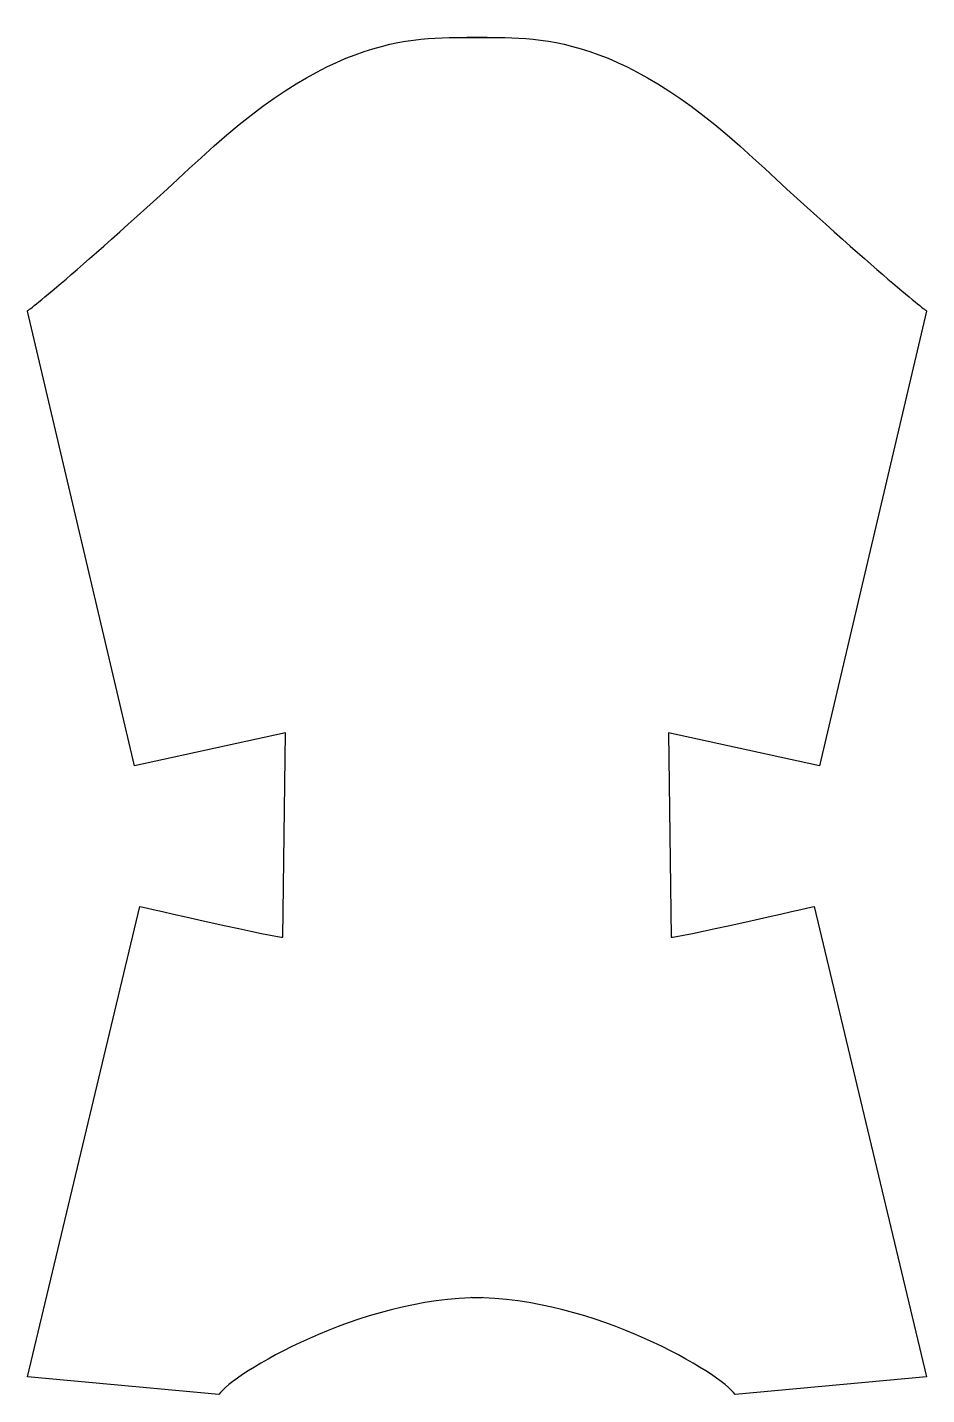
# Model space of a CAD drawing. Header units: centimetres. Extents: x -6.4 to 6.4, y -9.6 to 9.8.
import ezdxf

# ---------------------------------------------------------------- set-up
doc = ezdxf.new("R2010")
doc.units = ezdxf.units.CM
doc.header["$MEASUREMENT"] = 0
doc.layers.add('Camada 1', color=7, linetype='Continuous')

msp = doc.modelspace()

# ---------------------------------------------------------------- linework, layer by layer
at = {"layer": 'Camada 1'}
msp.add_open_spline([(-0.07247, -8.24417), (1.66666, -8.24417), (3.47829, -9.33113), (3.65942, -9.62096), (3.65942, -9.62096), (3.65942, -9.62096), (6.37682, -9.36736), (6.37682, -9.36736), (6.37682, -9.36736), (6.37682, -9.36736), (4.7826, -2.70063), (4.7826, -2.70063), (4.7826, -2.70063), (4.7826, -2.70063), (2.71737, -3.17167), (2.75359, -3.13542), (2.75359, -3.13542), (2.75359, -3.13542), (2.71737, -0.23686), (2.71737, -0.23686), (2.71737, -0.23686), (2.71737, -0.23686), (4.85507, -0.70787), (4.85507, -0.70787), (4.85507, -0.70787), (4.85507, -0.70787), (6.37682, 5.74143), (6.37682, 5.74143), (6.37682, 5.74143), (6.37682, 5.74143), (5.7356, 6.22535), (3.91305, 7.91538), (3.91305, 7.91538), (1.92029, 9.76322), (0.76089, 9.61828), (-0.14494, 9.61828), (-0.14494, 9.61828), (-0.14494, 9.61828), (0.14494, 9.61828), (0.14494, 9.61828), (0.14494, 9.61828), (-0.76086, 9.61828), (-1.92029, 9.76322), (-3.91305, 7.91537), (-3.91305, 7.91537), (-5.73564, 6.22537), (-6.37686, 5.74144), (-6.37686, 5.74144), (-6.37686, 5.74144), (-6.37686, 5.74144), (-4.8551, -0.70785), (-4.8551, -0.70785), (-4.8551, -0.70785), (-4.8551, -0.70785), (-2.7174, -0.23684), (-2.7174, -0.23684), (-2.7174, -0.23684), (-2.7174, -0.23684), (-2.75365, -3.13541), (-2.75365, -3.13541), (-2.75365, -3.13541), (-2.71743, -3.17166), (-4.78266, -2.70062), (-4.78266, -2.70062), (-4.78266, -2.70062), (-4.78266, -2.70062), (-6.37686, -9.36735), (-6.37686, -9.36735), (-6.37686, -9.36735), (-6.37686, -9.36735), (-3.65946, -9.62095), (-3.65946, -9.62095), (-3.65946, -9.62095), (-3.4783, -9.33113), (-1.66667, -8.24416), (0.07246, -8.24416), (0.07246, -8.24416), (0.07246, -8.24416), (-0.07247, -8.24417), (-0.07247, -8.24417)], degree=3, knots=[0, 0, 0, 0, 0.04761905, 0.04761905, 0.04761905, 0.04761905, 0.0952381, 0.0952381, 0.0952381, 0.0952381, 0.14285714, 0.14285714, 0.14285714, 0.14285714, 0.19047619, 0.19047619, 0.19047619, 0.19047619, 0.23809524, 0.23809524, 0.23809524, 0.23809524, 0.28571429, 0.28571429, 0.28571429, 0.28571429, 0.33333333, 0.33333333, 0.33333333, 0.33333333, 0.38095238, 0.38095238, 0.38095238, 0.38095238, 0.42857143, 0.42857143, 0.42857143, 0.42857143, 0.47619048, 0.47619048, 0.47619048, 0.47619048, 0.52380952, 0.52380952, 0.52380952, 0.52380952, 0.57142857, 0.57142857, 0.57142857, 0.57142857, 0.61904762, 0.61904762, 0.61904762, 0.61904762, 0.66666667, 0.66666667, 0.66666667, 0.66666667, 0.71428571, 0.71428571, 0.71428571, 0.71428571, 0.76190476, 0.76190476, 0.76190476, 0.76190476, 0.80952381, 0.80952381, 0.80952381, 0.80952381, 0.85714286, 0.85714286, 0.85714286, 0.85714286, 0.9047619, 0.9047619, 0.9047619, 0.9047619, 1, 1, 1, 1], dxfattribs=at)

doc.saveas('drawing.dxf')
